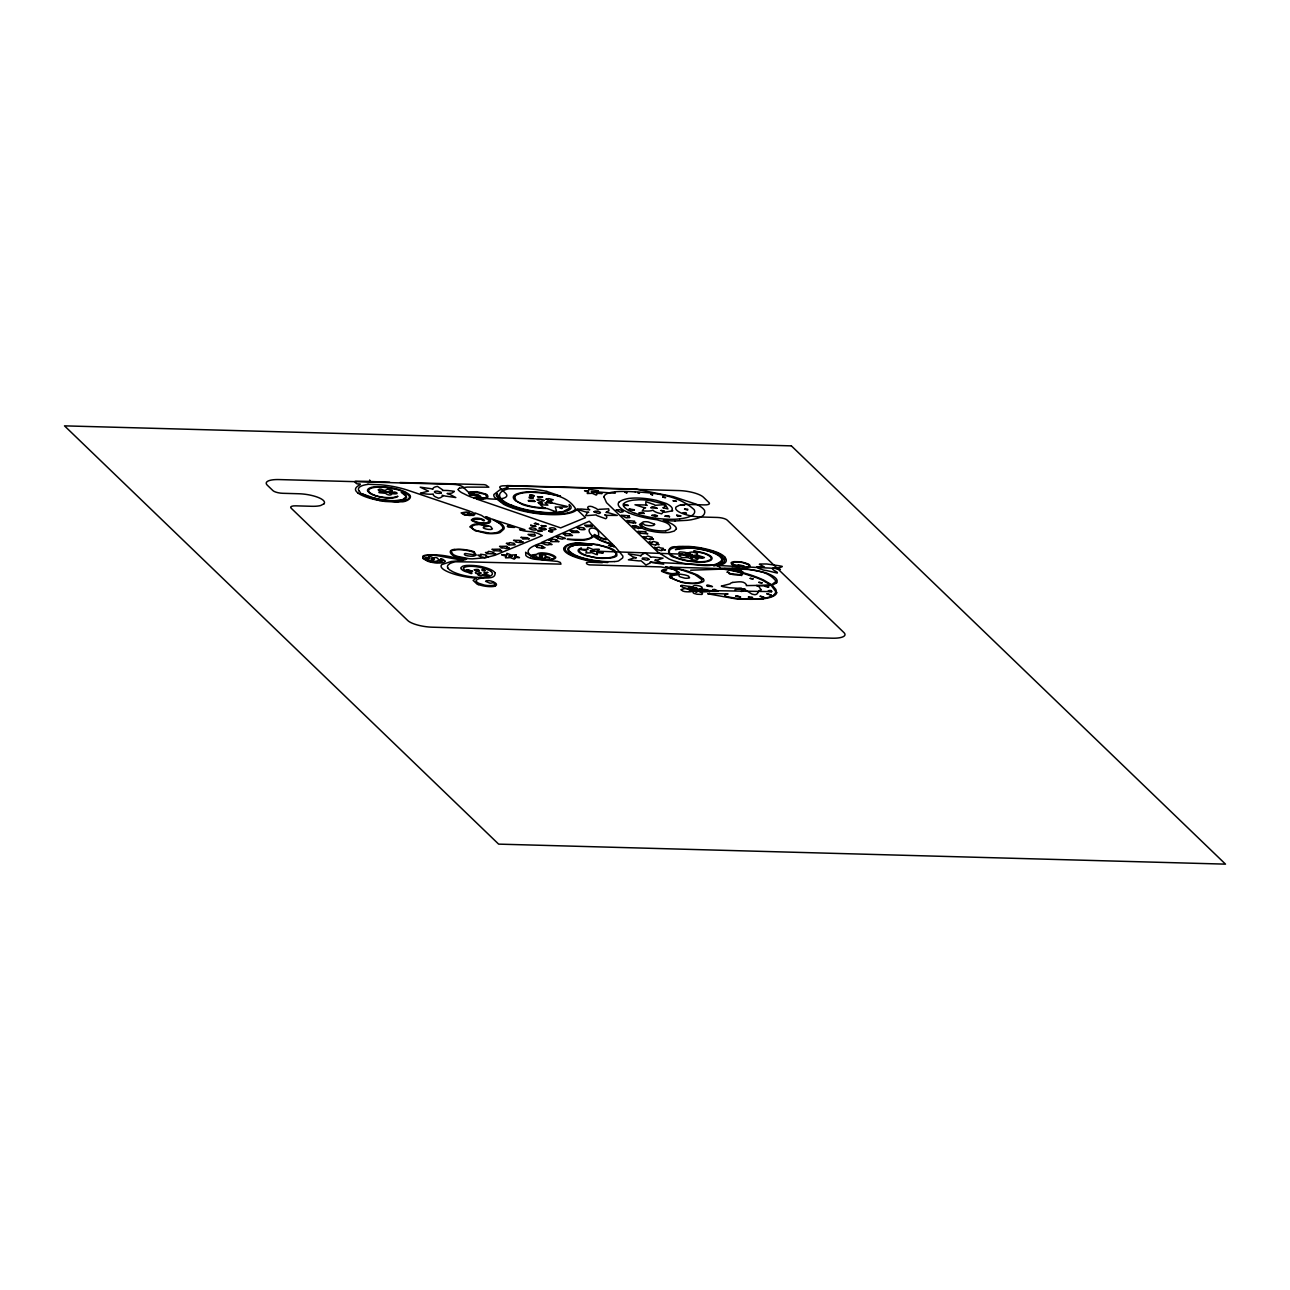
<?xml version="1.0" encoding="UTF-8"?>
<svg xmlns="http://www.w3.org/2000/svg" width="1290" height="1290" viewBox="0 0 1290 1290"><rect width="100%" height="100%" fill="white"/><g stroke="black" fill="none" stroke-linecap="round" stroke-linejoin="round"><path stroke-width="1.5" d="M603.93 496.908L606.526 502.649L658.077 552.313L668.946 558.957A31.186 8.966 8.1 0 0 674.315 560.973A26.687 7.675 8.1 0 0 689.005 564.198C699.277 564.665 713.902 568.761 721.819 560.295A29.219 8.401 8.1 0 0 713.58 552.959A25.736 7.401 8.1 0 0 688.844 547.96M468.738 572.502C473.398 575.711 473.269 570.97 466.641 571.115M676.331 528.932L674.267 531.061L669.51 532.383A20.995 6.031 8.1 0 1 655.53 531.98L649.305 530.819A15.996 4.596 8.1 0 1 643.146 528.739L639.453 524.514L643.275 521.886A7.821 2.241 8.1 0 1 645.597 521.708L645.968 521.708A4.483 1.29 8.1 0 1 648.386 521.982L654.74 524.304M514.597 496.827L515.935 500.472M724.867 596.238L725.061 594.706L728.076 593.948C721.594 593.948 714.773 593.287 707.726 593.771L737.493 599.157L763.229 598.931M776.564 592.578L775.854 589.449L772.162 585.209L776.725 582.822M718.014 591.03L714.725 589.401L712.709 589.595L714.096 590.885L718.014 591.03L700.051 591.062M476.139 555.006L474.14 551.814M771.662 591.626C772.549 589.046 763.406 591.465 771.662 591.626L693.665 590.336M722.19 562.053L713.725 565.665M732.639 562.956L732.526 563.069A5.918 1.693 8.1 0 0 733.155 564.359L733.349 564.52A2.822 0.806 8.1 0 0 734.123 564.907L739.122 565.923L738.138 565.262A3.16 0.903 8.1 0 1 738.235 564.73L744.153 566.004A5.515 1.58 8.1 0 1 743.314 566.31L733.317 565.278A11.417 3.273 8.1 0 1 731.607 564.198L731.107 562.779A7.337 2.112 8.1 0 1 732.091 562.15A7.692 2.209 8.1 0 1 734.316 561.65L738.751 561.731A11.417 3.273 8.1 0 1 744.894 562.827L748.152 563.988A7.853 2.257 8.1 0 1 749.7 565.101A9.788 2.806 8.1 0 1 750.022 565.955L744.862 568.455L765.551 572.712A29.219 8.401 8.1 0 1 776.467 582.757M710.967 559.521L706.968 561.118A22.849 6.563 8.1 0 1 698.309 561.779M567.729 510.63L569.051 509.969A29.767 8.546 8.1 0 0 571.067 508.034L571.035 506.776A20.366 5.853 8.1 0 0 569.196 504.535L569.325 508.276L563.472 511.453A31.67 9.095 8.1 0 1 560.441 512.001L549.395 512.694A36.781 10.578 8.1 0 1 511.05 504.874M476.22 578.194L473.107 580.387L477.203 584.209A11.094 3.193 8.1 0 0 478.638 584.757M459.466 488.2L467.125 487.088L488.846 487.185L486.007 485.104A3.483 1 8.1 0 0 484.121 484.653L400.029 482.492M595.109 492.167L593.416 492.748L591.304 491.49L615.217 493.231M495.231 586.079C499.569 583.983 492.038 580.952 489.91 580.806A3.209 0.919 8.1 0 0 488.378 580.645L486.814 580.758A5.225 1.5 8.1 0 0 485.588 581.322L489.716 583.096A3.048 0.871 8.1 0 0 490.99 583.144L493.006 582.693A7.224 2.08 8.1 0 0 493.425 582.354L495.166 584.16A7.675 2.209 8.1 0 1 494.86 584.596L493.78 585.128A9.723 2.79 8.1 0 1 490.7 585.579L488.346 585.563A7.546 2.161 8.1 0 1 485.846 585.305A7.675 2.209 8.1 0 1 484.201 585.031L478.864 583.322A12.303 3.531 8.1 0 1 476.881 582.016L476.639 581.758A8.321 2.386 8.1 0 1 475.962 580.919C479.187 574.824 495.86 581.919 495.118 572.663M397.675 496.344L392.724 497.634M551.991 559.07L552.829 558.828A10.191 2.935 8.1 0 0 554.2 557.78A6.853 1.967 8.1 0 0 553.62 556.522L549.75 554.845A14.513 4.176 8.1 0 0 546.815 554.055L538.865 553.845C539.994 556.587 548.089 553.152 545.17 556.393L549.991 557.715L544.461 557.586L545.073 558.989L540.526 557.474L535.931 557.731L536.93 556.296L531.932 554.91L537.027 554.329A9.385 2.693 8.1 0 1 538.285 553.346L540.462 552.91A6.885 1.983 8.1 0 1 543.493 552.926A8.111 2.338 8.1 0 1 548.702 553.716L549.185 553.829A12.078 3.467 8.1 0 1 554.668 556.216A11.836 3.402 8.1 0 1 555.764 557.216A13.755 3.951 8.1 0 1 551.685 559.602A12.803 3.676 8.1 0 1 546.105 559.908A10.723 3.08 8.1 0 1 538.752 558.957L534.85 557.893A17.705 5.096 8.1 0 1 531.609 556.635L525.643 552.249L525.836 555.442A12.803 3.676 8.1 0 0 530.609 558.247M506.406 488.023L508.099 487.652L506.551 485.878A3.08 0.887 8.1 0 1 507.051 485.572L636.679 489.039A15.915 4.579 8.1 0 0 640.646 490.039L673.332 496.634L696.423 504.261A38.764 11.142 8.1 0 1 704.582 510.485C706.323 517.29 696.036 518.564 691.392 519.725A60.098 17.27 8.1 0 1 686.941 520.322L675.041 520.95M594.432 551.443L590.111 550.959L692.44 554.506M520.757 492.78L522.885 492.377A29.67 8.53 8.1 0 1 546.654 493.231L555.442 494.989A22.72 6.531 8.1 0 1 558.135 495.747L560.505 496.166L546.896 491.474M454.612 549.33C444.453 550.491 454.483 558.199 459.869 557.603A18.753 5.386 8.1 0 0 466.916 558.844L464.739 559.925L450.565 556.78A67.886 19.511 8.1 0 0 445.679 555.877A27.429 7.885 8.1 0 0 428.135 554.845A14.642 4.209 8.1 0 0 422.878 556.087L422.765 558.344L427.7 561.215A10.481 3.015 8.1 0 0 430.134 561.94A10.739 3.08 8.1 0 0 444.905 561.456M732.768 582.419C737.106 582.177 743.54 580.29 746.329 584.58A14.045 4.031 8.1 0 1 746.249 585.596L756.246 585.45A7.014 2.016 8.1 0 1 758.778 586.45L761.003 589.595M681.168 547.863L675.428 549.588L688.828 547.944M614.298 546.605L610.976 545.783L614.056 546.605M615.33 491.796L612.766 492.119A27.654 7.95 8.1 0 0 606.332 494.038A29.831 8.562 8.1 0 0 603.978 496.908M679.83 518.886L676.992 519.128A34.669 9.965 8.1 0 1 667.349 519.193A33.25 9.562 8.1 0 1 635.099 513.243M578.001 542.961L598.189 544.59L597.173 544.977A19.076 5.482 8.1 0 0 591.933 544.058L580.323 543.348A33.879 9.739 8.1 0 0 576.84 543.461M477.042 524.546L477.687 524.514A6.321 1.822 8.1 0 1 479.719 524.611L487.749 526.304L483.766 526.933A5.37 1.548 8.1 0 0 483.347 527.417L483.282 527.658A3.322 0.951 8.1 0 0 483.847 528.239L485.185 528.771A5.628 1.613 8.1 0 0 488.507 529.416L490.603 529.481A3.515 1.016 8.1 0 0 491.796 529.222A5.031 1.451 8.1 0 0 492.409 528.836L490.7 526.578A15.899 4.563 8.1 0 0 486.056 525.207L481.928 524.433A11.304 3.241 8.1 0 0 474.897 524.111A22.639 6.498 8.1 0 0 470.108 526.933M690.634 570.212L739.88 568.503L731.736 568.487A7.692 2.209 8.1 0 0 739.863 568.487M367.827 484.234L380.744 484.83A33.798 9.707 8.1 0 1 393.192 486.507L394.95 486.846A39.538 11.368 8.1 0 1 407.882 490.265L468.076 510.598L472.946 512.436L474.01 514.371A9.562 2.741 8.1 0 1 473.075 514.952L469.963 515.419A5.047 1.451 8.1 0 1 468.125 515.307L466.125 514.984A3.741 1.08 8.1 0 1 464.142 514.42L462.788 513.372A7.982 2.29 8.1 0 1 462.804 512.694L469.157 512.694A5.966 1.709 8.1 0 0 466.4 512.066L461.127 512.888L463.513 514.5A3.644 1.048 8.1 0 0 464.529 514.807A5.031 1.451 8.1 0 0 465.996 515.178L473.414 515.452L474.865 514.5L474.801 512.856L481.363 515.323L488.555 520.015A16.077 4.628 8.1 0 1 489.103 521.531L485.895 523.143A9.272 2.661 8.1 0 1 483.379 523.143M699.664 562.198L688.376 561.166A26.719 7.675 8.1 0 1 675.025 557.538C665.93 556.087 666.656 545.589 676.25 546.766A24.962 7.176 8.1 0 1 679.25 546.428L688.602 546.428A34.169 9.82 8.1 0 1 695.004 546.976A34.217 9.836 8.1 0 1 717.595 552.539A28.912 8.304 8.1 0 1 723.11 555.522L724.867 557.022M389.661 482.202L370.198 481.509L369.633 480.025L369.762 481.428L355.847 481.17A3.999 1.145 8.1 0 0 354.766 481.686L356.105 483.299A14.4 4.144 8.1 0 0 357.185 483.895C367.328 483.702 349.235 486.443 357.911 492.925M743.185 568.326L720.223 568.261L719.772 567.084A5.579 1.613 8.1 0 0 718.03 566.197L717.143 565.907A34.153 9.82 8.1 0 0 724.609 557.022M650.321 562.085L650.757 562.118A11.046 3.177 8.1 0 0 653.014 562.746L663.705 564.182L657.207 560.795A9.272 2.661 8.1 0 0 654.836 560.183A9.369 2.693 8.1 0 0 657.158 560.118L663.044 558.183L653.046 557.038A7.24 2.08 8.1 0 0 650.418 557.345A12.4 3.564 8.1 0 0 650.305 556.554L645.081 552.975L640.759 555.297A10.336 2.967 8.1 0 0 640.969 556.071A8.546 2.451 8.1 0 0 638.856 555.409L628.294 553.829L632.713 556.732A10.659 3.064 8.1 0 0 636.405 557.812A8.724 2.499 8.1 0 0 634.132 557.877L628.391 559.828L638.953 560.908A9.304 2.677 8.1 0 0 641.001 560.731L645.951 565.004L650.531 562.843A9.03 2.596 8.1 0 0 650.321 562.085L773.194 568.277M670.542 573.599L663.673 571.486L664.624 570.003L666.817 569.729L665.318 569.567A4.128 1.193 8.1 0 0 663.157 569.664L661.657 570.535A10.917 3.128 8.1 0 0 661.657 571.341L666.849 573.405A7.917 2.274 8.1 0 0 669.171 573.905A12.158 3.499 8.1 0 0 679.008 572.421M635.212 491.877C655.32 492.828 678.734 495.505 694.149 509.631A40.329 11.594 8.1 0 1 679.637 518.79M543.364 512.678L535.624 511.824A38.281 10.997 8.1 0 1 512.952 506.341A40.99 11.787 8.1 0 1 499.649 498.746L497.134 493.441A30.105 8.643 8.1 0 0 496.328 495.844L501.375 501.826M623.28 504.148L628.391 505.47L623.167 505.341A37.652 10.82 8.1 0 0 628.569 510.388M387.403 487.62L397.675 489.716A26.171 7.514 8.1 0 1 404.238 492.054L409.059 495.65M534.399 507.035L545.493 508.179A15.367 4.418 8.1 0 1 542.832 507.131L540.333 504.713L547.895 505.164L544.977 502.89L549.427 502.665L546.541 501.762L548.605 501.101L551.943 502.084L550.072 502.939L554.845 503.471A6.982 2 8.1 0 0 556.538 504.084L566.278 506.228A7.579 2.177 8.1 0 1 567.358 506.599A10.207 2.935 8.1 0 1 565.681 507.002L555.232 506.986L556.474 510.808A8.708 2.499 8.1 0 1 555.651 511.372A4.644 1.338 8.1 0 1 554.329 511.179L547.057 508.47A20.592 5.918 8.1 0 1 541.881 508.325L535.06 507.55A26.719 7.675 8.1 0 1 525.836 505.615A19.366 5.563 8.1 0 1 522.514 504.535L515.178 500.439A32.347 9.288 8.1 0 1 514.049 499.182A26.268 7.546 8.1 0 1 520.966 492.861M693.875 551.088L703.501 553.249A17.705 5.096 8.1 0 1 710.806 559.489M506.019 548.524L509.34 547.928L506.454 547.057L507.067 546.234L499.553 546.396L501.616 547.137L501.391 548.024L504.148 547.96A4.983 1.435 8.1 0 0 506.019 548.524M375.39 498.488L361.329 493.57L369.053 497.037L380.679 499.843L391.854 500.939L401.4 500.262A23.043 6.627 8.1 0 0 406.608 497.392L405.399 494.489A16.899 4.854 8.1 0 0 401.19 492.167L405.56 495.876A13.48 3.87 8.1 0 1 406.028 496.892L402.851 499.504A27.703 7.966 8.1 0 1 400.948 500.052M712.193 551.136L699.873 548.089L683.039 546.686A17.802 5.112 8.1 0 0 680.959 546.815M513.468 508.341L508.953 506.68A49.455 14.206 8.1 0 1 503.697 504.325L494.554 497.295A31.766 9.127 8.1 0 1 493.909 494.473L499.601 490.055A69.628 20.011 8.1 0 1 506.438 488.039M584.612 555.313L595.98 557.796A17.528 5.031 8.1 0 0 602.124 558.393L609.59 558.167A23.688 6.805 8.1 0 0 616.83 555.78C617.958 547.895 604.123 546.896 598.366 544.67L599.576 545.476A22.962 6.595 8.1 0 1 615.733 554.668M475.849 530.545L489.958 533.238A18.995 5.466 8.1 0 0 498.279 532.044L502.213 529.384A27.187 7.804 8.1 0 0 502.116 526.062L500.181 523.998A36.072 10.368 8.1 0 0 496.102 521.402L492.893 519.467L501.213 523.853A42.28 12.158 8.1 0 1 502.358 524.885M645.371 528.078L641.307 525.191L642.904 523.482L644.726 524.917A2.822 0.806 8.1 0 0 645.71 525.207L646.113 525.288A6.724 1.935 8.1 0 0 654.465 524.272M748.877 564.81L743.024 562.698A6.853 1.967 8.1 0 0 740.492 562.295A7.804 2.241 8.1 0 0 732.817 562.988M628.601 510.388L629.488 510.888A32.266 9.272 8.1 0 0 634.841 513.291M650.337 542.687L648.935 541.977L652.385 542.461A3.37 0.968 8.1 0 1 652.24 542.139L653.304 541.413L658.045 542.687L656.691 543.461L659.077 544.654L655.9 544.267L655.852 545.251L651.176 543.912A6.611 1.903 8.1 0 0 650.337 542.687M670.3 577.775L682.055 582.403A17.415 4.999 8.1 0 0 702.776 581.613M672.912 578.533L673.751 579.065A16.189 4.644 8.1 0 0 686.506 582.822L687.344 582.935A12.835 3.693 8.1 0 0 693.004 583.241L694.052 583.193A18.318 5.257 8.1 0 0 699.228 582.322A15.48 4.45 8.1 0 0 701.792 579.565M489.926 519.676L487.926 517.967A27.348 7.853 8.1 0 0 485.782 516.693L490.135 518.241A3.338 0.968 8.1 0 1 490.555 518.677L524.933 529.738L519.58 529.642C527.787 532.835 532.367 529.771 542.316 535.64L494.925 555.281L485.604 557.619L488.378 556.667L485.846 556.135L486.282 555.039L480.622 554.249L481.186 555.248L477.784 555.071L480.59 556.845A3.306 0.951 8.1 0 0 481.863 556.957L485.201 557.748L472.463 558.86A17.028 4.886 8.1 0 1 468.867 558.683L457.902 556.474A12.852 3.693 8.1 0 1 453.113 554.458L451.129 551.507A10.481 3.015 8.1 0 1 452.064 550.604L456.047 549.75A15.287 4.402 8.1 0 1 463.642 549.911L470.528 551.185A10.304 2.967 8.1 0 1 473.333 552.217A5.644 1.629 8.1 0 1 474.14 552.749L474.14 554.781L465.238 553.491A5.079 1.467 8.1 0 0 464.416 554.281L464.448 554.394A6.934 2 8.1 0 0 464.981 555.023L465.351 555.297A6.885 1.983 8.1 0 0 475.688 555.135M703.356 578.968L697.68 575.066L688.602 571.47A34.024 9.772 8.1 0 0 685.393 570.486L676.073 568.261A54.277 15.593 8.1 0 0 669.929 567.132L720.368 568.584L732.317 570.68A54.035 15.528 8.1 0 1 742.653 573.212L741.266 574.098A12.819 3.676 8.1 0 0 739.605 574.663L728.947 573.486A7.95 2.29 8.1 0 0 739.364 574.824L741.718 575.534A4.289 1.226 8.1 0 1 741.411 575.034L743.298 573.421L757.037 577.904A74.997 21.559 8.1 0 1 762.342 580.178L770.549 584.87L756.537 585.515A23.301 6.692 8.1 0 0 771.081 585.273L775.596 591.32A36.217 10.401 8.1 0 1 774.29 594.48M470.157 526.949L474.897 530.561L486.685 533.447A19.721 5.66 8.1 0 0 492.796 533.673L496.295 533.431A16.109 4.628 8.1 0 0 500.181 532.447L503.938 529.061A28.767 8.272 8.1 0 0 502.439 524.901M678.895 572.405L674.976 569.551L665.479 566.939L671.993 567.939A56.115 16.125 8.1 0 1 682.12 570.067L694.649 574.453L701.712 579.549M441.728 560.876C436.955 558.844 436.826 563.44 432.279 560.312A12.481 3.58 8.1 0 1 427.619 560.521A19.479 5.595 8.1 0 1 428.957 559.054L425.007 557.812L429.651 557.925L428.78 556.683L430.167 556.361L433.182 557.844C439.568 556.216 436.149 560.924 442.857 560.441L440.664 558.635A6.692 1.919 8.1 0 1 443.228 559.505L444.986 560.908A9.965 2.87 8.1 0 1 445.098 561.489M359.265 491.006L360.458 492.764A4.354 1.258 8.1 0 1 360.055 493.248L360.442 493.28A3.548 1.016 8.1 0 0 360.49 493.635L372.745 498.569A34.782 9.998 8.1 0 0 379.953 500.23L395.724 501.633A17.447 5.015 8.1 0 0 398.852 501.439M473.349 520.596L473.172 520.16A5.966 1.709 8.1 0 1 473.688 519.483L480.993 519.225L483.379 520.709A3.096 0.887 8.1 0 0 484.492 520.628C484.25 518.854 473.72 516.339 471.318 519.951A7.982 2.29 8.1 0 0 473.22 521.289L475.978 522.256A10.997 3.16 8.1 0 0 482.815 523.401L486.572 523.418A7.917 2.274 8.1 0 0 488.829 522.918M592.062 535.689C581.967 525.401 601.124 525.578 598.383 535.979A8.401 2.419 8.1 0 0 598.947 536.559A7.192 2.064 8.1 0 0 599.737 537.221L606.187 539.623A9.498 2.725 8.1 0 1 601.801 538.623L594.577 534.479A8.288 2.386 8.1 0 0 593.964 535.495L599.915 539.833L611.831 544.299A30.654 8.804 8.1 0 1 602.091 541.123L600.898 540.623A35.814 10.288 8.1 0 1 593.851 536.366C586.644 542.251 575.759 539.946 567.149 539.301L582.774 539.559A26.542 7.627 8.1 0 0 585.773 539.204A20.834 5.982 8.1 0 0 592.126 535.705M724.577 559.199L719.965 554.555A24.704 7.095 8.1 0 0 712.241 551.136M776.79 592.61A39.861 11.449 8.1 0 1 763.003 598.818M754.215 599.221A34.814 9.998 8.1 0 1 724.996 596.157M774.661 594.561A41.167 11.836 8.1 0 1 753.86 598.979M703.308 578.968A16.302 4.692 8.1 0 1 703.211 581.693M670.203 577.775A11.094 3.193 8.1 0 1 671.477 575.001A13.271 3.822 8.1 0 1 674.993 574.308A12.739 3.66 8.1 0 1 675.879 574.26A7.853 2.257 8.1 0 1 680.507 574.211L684.732 574.905A11.094 3.193 8.1 0 1 688.473 576.05L689.569 577.726A3.322 0.951 8.1 0 1 688.941 578.033L686.893 578.275A4.08 1.177 8.1 0 1 684.587 578.113L680.556 576.985A9.901 2.838 8.1 0 1 679.153 576.308L678.975 574.743L673.461 575.211L671.139 576.63A5.821 1.677 8.1 0 0 671.51 577.243L671.784 577.469A13.319 3.822 8.1 0 0 672.912 578.533M676.186 570.825A7.982 2.29 8.1 0 1 670.51 573.534M676.347 570.825A10.691 3.08 8.1 0 0 672.138 569.051L660.915 566.907L589.562 564.875A4.821 1.387 8.1 0 1 588.014 564.472L587.627 564.294A7.53 2.161 8.1 0 1 586.531 563.504L586.515 562.472A3.854 1.113 8.1 0 1 587.998 562.134L602.333 562.714L585.225 560.021A29.557 8.498 8.1 0 1 576.082 557.425A29.477 8.466 8.1 0 1 563.778 548.25M564.101 548.282A31.331 8.998 8.1 0 1 577.759 542.816M565.504 548.653A28.122 8.079 8.1 0 1 576.678 543.364M577.501 557.232A29.122 8.369 8.1 0 1 565.052 548.605M577.581 557.216A31.67 9.095 8.1 0 0 607.735 562.424L594.722 560.908A33.895 9.739 8.1 0 1 583.902 558.618L579.71 557.361A27.413 7.869 8.1 0 1 572.792 554.506M573.018 554.474A25.816 7.417 8.1 0 1 572.244 545.589A21.495 6.176 8.1 0 1 591.949 545.267L578.194 544.848A16.206 4.66 8.1 0 0 573.421 545.573M570.406 552.168A24.542 7.047 8.1 0 1 573.599 545.622M570.615 552.168A27.251 7.837 8.1 0 0 590.772 559.828L593.835 560.376A31.653 9.095 8.1 0 0 614.443 561.553M614.491 561.569A13.448 3.87 8.1 0 0 618.587 560.94L622.602 557.973A38.136 10.965 8.1 0 0 622.828 556.006L615.153 546.702L608.493 545.38L614.072 545.67L589.24 521.257L541.542 542.429L549.863 542.848L549.314 543.719L552.088 544.509L549.572 544.541C545.235 546.492 542.768 541.494 538.865 543.8C534.624 545.557 523.53 549.298 530.174 554.926A17.883 5.144 8.1 0 0 535.995 557.861A10.175 2.919 8.1 0 0 540.155 558.893L542.348 559.231A12.787 3.676 8.1 0 0 551.975 559.07M530.69 558.215A12.723 3.66 8.1 0 0 534.334 559.199L557.425 561.392L560.344 562.456L560.989 564.133L473.237 562.005A5.757 1.661 8.1 0 1 471.979 561.972L455.58 561.779A33.508 9.627 8.1 0 0 450.194 563.456M447.727 567.793A26.719 7.675 8.1 0 1 449.629 563.843M447.807 567.81A20.995 6.031 8.1 0 0 449.887 570.035L452.951 571.809A27.138 7.804 8.1 0 0 460.514 574.614A24.8 7.127 8.1 0 0 475.026 577.227L479.832 577.469A17.141 4.918 8.1 0 0 484.218 577.372M490.748 571.212A19.189 5.515 8.1 0 1 483.96 577.227M490.668 571.212A13.996 4.031 8.1 0 0 489.523 570.503L485.556 568.842A18.028 5.176 8.1 0 0 478.284 567.036L476.075 566.681A12.561 3.612 8.1 0 0 463.658 568.035M466.577 571.131A12.497 3.596 8.1 0 1 463.465 568.003M468.722 572.518A10.449 2.999 8.1 0 1 461.546 569.164M461.449 569.164A11.497 3.306 8.1 0 1 460.965 567.568L462.578 566.326A16.093 4.628 8.1 0 1 465.835 565.536L466.625 565.455A20.914 6.015 8.1 0 1 479.122 566.133A19.802 5.692 8.1 0 1 494.941 572.663M495.344 586.128A11.513 3.306 8.1 0 1 478.913 584.693M476.187 578.13A30.637 8.804 8.1 0 1 445.356 570.567A22.543 6.482 8.1 0 1 441.164 565.52A20.285 5.837 8.1 0 1 441.938 564.536L451.178 561.505L463.062 560.36L434.907 555.232A18.431 5.305 8.1 0 0 430.102 555.184L424.878 555.958A11.255 3.241 8.1 0 0 423.41 556.909A12.465 3.58 8.1 0 0 433.521 562.247L434.295 562.295A14.787 4.241 8.1 0 0 437.52 562.311L441.551 561.569A4.966 1.419 8.1 0 0 441.728 560.876M454.902 549.476A15.754 4.531 8.1 0 1 474.285 551.781M489.813 519.66A15.819 4.547 8.1 0 1 489.007 522.966M483.218 523.014A8.111 2.322 8.1 0 1 473.075 520.596M358.975 490.974A27.928 8.03 8.1 0 1 368.134 484.363M409.14 495.65A24.317 6.982 8.1 0 1 398.707 501.359M387.403 487.685A18.512 5.321 8.1 0 0 370.214 488.636A17.754 5.096 8.1 0 0 374.681 495.263M392.499 497.505A15.48 4.45 8.1 0 1 374.487 495.312M397.755 496.36A12.997 3.741 8.1 0 1 392.579 497.892L389.596 498.037A18.108 5.208 8.1 0 1 383.985 497.763A17.512 5.031 8.1 0 1 367.811 490.797M367.489 490.748A21.753 6.256 8.1 0 1 372.02 487.201A19.543 5.612 8.1 0 1 379.647 486.733L381.792 486.798A23.897 6.869 8.1 0 1 404.915 491.764A33.54 9.643 8.1 0 1 407.64 493.377C415.219 497.472 405.641 502.423 401.029 501.778A33.701 9.691 8.1 0 1 396.256 502.02L385.468 501.504A21.382 6.144 8.1 0 1 379.873 500.665M379.921 500.584A30.186 8.675 8.1 0 1 357.733 492.925M458.272 489.652A10.675 3.064 8.1 0 1 459.466 488.2M458.224 489.652A24.736 7.111 8.1 0 0 462.046 492.861C466.77 494.925 475.752 500.859 479.638 496.295A3.451 1 8.1 0 0 478.848 495.683L475.381 494.747A9.788 2.822 8.1 0 0 473.124 494.425L470.318 495.586A4.047 1.161 8.1 0 1 469.995 495.118L471.285 494.07L476.155 494.409A4.66 1.338 8.1 0 1 477.3 494.651A6.321 1.822 8.1 0 1 480.17 496.086L480.412 496.328A7.885 2.274 8.1 0 1 480.444 497.263L480.251 497.472A6.531 1.87 8.1 0 1 478.638 498.037L473.688 498.117L474.51 498.279A8.82 2.532 8.1 0 0 478.445 498.746L483.653 498.456A13.803 3.967 8.1 0 0 486.717 497.214L485.604 494.634A6.74 1.935 8.1 0 0 484.072 493.989L475.768 492.361L468.851 493.812A11.465 3.29 8.1 0 1 469.979 491.829L476.961 491.684L485.943 494.102A8.369 2.403 8.1 0 1 487.233 494.844C490.829 499.746 479.59 499.375 476.784 499.117L560.666 527.884L585.45 517.629L576.985 509.55A40.845 11.739 8.1 0 1 562.956 514.259A42.973 12.352 8.1 0 1 529.368 512.388A38.732 11.126 8.1 0 1 513.517 508.325M675.025 520.934A41.667 11.981 8.1 0 1 663.512 520.402M663.382 520.434A27.574 7.917 8.1 0 1 676.428 528.948M665.995 530.787A16.351 4.692 8.1 0 1 645.693 527.997M665.656 530.609A22.865 6.563 8.1 0 0 670.703 527.933C670.123 522.289 661.689 521.547 657.271 519.822A5.305 1.532 8.1 0 0 655.836 519.612A39.49 11.352 8.1 0 1 628.166 512.582M628.472 512.533A33.814 9.723 8.1 0 1 619.087 502.004M619.232 502.036A38.748 11.142 8.1 0 1 628.81 498.44A28.703 8.256 8.1 0 1 656.529 500.391L666.124 503.439A25.929 7.45 8.1 0 1 671.784 507.534L672.025 507.986A22.269 6.402 8.1 0 1 671.655 510.437L672.751 510.759L665.43 512.162A9.336 2.677 8.1 0 1 663.044 512.162L661.673 513.839L658.045 512.92A12.594 3.628 8.1 0 1 654.127 511.211L652.917 510.179A12.287 3.531 8.1 0 1 647.854 511.082L644.774 511.001A9.949 2.854 8.1 0 1 642.307 510.743L644.242 508.131A9.223 2.644 8.1 0 1 645.645 507.744A8.337 2.403 8.1 0 1 643.291 507.422L634.97 504.777L644.71 504.971A9.869 2.838 8.1 0 1 647.177 505.39A7.643 2.193 8.1 0 1 645.855 504.616L645.838 501.649L653.998 504.551A10.352 2.967 8.1 0 1 655.062 505.341L663.802 504.68L665.172 506.164A14.513 4.176 8.1 0 1 662.802 507.76L667.946 508.937L665.592 504.971A28.59 8.224 8.1 0 0 661.835 503.487L650.225 500.617A18.479 5.305 8.1 0 0 647.661 500.278A21.64 6.224 8.1 0 0 638.744 499.762L633.084 500.165A31.702 9.111 8.1 0 0 623.36 504.164M615.233 491.732A46.972 13.497 8.1 0 1 635.244 491.941M681.185 547.879A26.01 7.482 8.1 0 1 710.484 551.54M710.758 551.443A28.638 8.224 8.1 0 1 721.739 561.956M724.399 559.183A31.573 9.078 8.1 0 1 713.773 565.697M669.188 550.604A25.59 7.353 8.1 0 1 681.039 546.863M676.799 557.699A22.623 6.498 8.1 0 1 669.607 550.669M698.132 561.634A21.011 6.031 8.1 0 1 676.718 557.715M693.875 551.088A16.625 4.773 8.1 0 1 712.064 558.215A21.398 6.144 8.1 0 1 699.777 562.279M748.99 564.827A18.899 5.434 8.1 0 1 743.088 568.293M732.784 582.435A10.32 2.967 8.1 0 0 730.237 583.806L721.32 586.112A6.805 1.951 8.1 0 0 722.884 586.66L729.173 587.724A15.287 4.386 8.1 0 0 731.043 587.837L741.798 588.466A12.207 3.499 8.1 0 0 734.961 589.853L737.009 589.175A10.836 3.112 8.1 0 1 738.461 588.885L745.233 589.24L742.056 589.32A3.096 0.887 8.1 0 1 742.701 589.82L741.202 591.465A5.192 1.5 8.1 0 0 742.266 591.272L743.491 589.53L744.862 589.611L751.828 594.013A7.353 2.112 8.1 0 0 754.924 594.722C758.81 594.674 757.375 590.046 760.89 590.078A4.87 1.403 8.1 0 0 761.003 589.595M584.854 555.248A16.189 4.66 8.1 0 1 581.5 548.089L579.549 549.25L588.047 549.492A6.24 1.79 8.1 0 1 587.337 548.895L587.708 547.331L592.126 549.121A7.434 2.129 8.1 0 1 592.771 549.572L594.932 549.298A12.384 3.564 8.1 0 1 599.302 549.298L597.367 551.136L603.285 552.91A6.063 1.742 8.1 0 1 601.414 553.023L596.625 552.572L597.447 554.668A5.063 1.451 8.1 0 1 595.996 554.394L591.465 552.523A8.401 2.419 8.1 0 1 589.74 552.878L585.854 552.959C588.772 550.104 582.967 550.169 579.726 549.266A13.98 4.015 8.1 0 0 579.049 550.362L580.178 552.281A18.495 5.321 8.1 0 0 587.321 555.732L592.981 557.135A13.851 3.983 8.1 0 0 598.157 557.796M615.943 554.7A21.059 6.047 8.1 0 1 598.125 557.764M702.357 558.102A5.628 1.613 8.1 0 0 704.404 557.49L697.922 555.377L694.343 555.974L701.728 557.199L692.633 556.425A6.74 1.935 8.1 0 0 702.179 558.022M476.042 530.513A14.045 4.031 8.1 0 1 477.155 524.595M605.042 514.92A15.125 4.354 8.1 0 1 605.703 518.741L597.222 515.71A10.449 2.999 8.1 0 1 596.222 514.887L585.644 515.726L587.305 512.711A12.126 3.483 8.1 0 1 588.756 512.259A7.804 2.241 8.1 0 1 585.402 511.856L577.114 509.26A19.157 5.499 8.1 0 1 581.451 509.018L589.804 509.776A8.159 2.338 8.1 0 1 588.466 509.002C585.466 505.519 591.804 505.89 593.755 507.373A13.432 3.854 8.1 0 1 596.174 508.437L598.044 509.792A10.336 2.967 8.1 0 1 599.366 509.324L608.622 508.841L608.944 510.663L605.961 512.436A7.837 2.257 8.1 0 1 608.428 512.727L617.265 515.436L607.445 515.355A10.207 2.935 8.1 0 1 604.929 514.92M555.587 514.113A36.91 10.61 8.1 0 0 575.663 508.857C566.358 494.167 547.412 493.264 531.786 492.264A18.06 5.192 8.1 0 0 528.416 492.393M555.684 514.194A44.312 12.739 8.1 0 1 534.818 512.791A44.344 12.739 8.1 0 1 501.633 501.826M567.681 510.614A35.475 10.191 8.1 0 1 543.348 512.646M510.727 504.922A36.975 10.626 8.1 0 1 502.665 500.262A42.715 12.271 8.1 0 1 502.987 490.797A37.62 10.804 8.1 0 1 508.712 488.781L527.078 488.781A36.184 10.401 8.1 0 1 546.96 491.409M534.431 506.97A24.01 6.902 8.1 0 1 515.807 500.472M514.742 496.844A29.219 8.401 8.1 0 1 528.4 492.377M401.158 500.133A23.51 6.756 8.1 0 1 375.567 498.375M669.51 516.758L664.785 516.193L667.188 515.887A8.385 2.403 8.1 0 1 668.946 515.887L669.51 516.758M683.216 512.791C685.893 515.339 688.941 511.953 683.313 512.694M555.732 529.368L553.604 529.916A4.483 1.29 8.1 0 1 551.024 529.561C545.251 527.787 555.426 526.739 555.732 529.368M527.4 537.769L529.335 538.898L522.563 538.978L523.063 537.995L520.837 537.366L527.433 537.672M638.921 527.997L638.856 528.271A3.435 0.984 8.1 0 1 638.389 528.561L636.228 527.691C633.567 528.819 634.906 525.885 632.165 525.933L635.776 526.352L635.019 525.465L641.743 528.142L638.921 527.997M648.983 559.457L647.112 560.166A4.128 1.193 8.1 0 1 645.887 560.021L642.114 559.005L642.549 558.038A44.682 12.835 8.1 0 1 646.871 558.07L648.418 558.78A4.66 1.338 8.1 0 1 648.983 559.457M558.167 538.269L562.214 539.172A5.015 1.435 8.1 0 0 563.166 538.639L565.471 538.494L559.425 536.221A26.203 7.53 8.1 0 0 558.054 536.995L555.942 536.946L557.022 537.269A2.822 0.806 8.1 0 1 557.699 537.591L558.167 538.269M690.344 588.692L688.15 588.047L690.344 588.756M543.961 500.536L541.574 501.326A4.064 1.161 8.1 0 1 539.688 501.133L536.882 499.778L538.043 499.166A4.305 1.242 8.1 0 1 540.671 499.246L543.961 500.536M633.197 522.789L635.97 522.853L633.664 521.918L634.68 521.225A4.322 1.242 8.1 0 1 632.664 520.999L626.94 520.515L628.794 521.289L628.359 522.273L633.132 522.95M644.242 513.452L638.824 513.001L641.275 512.388A2.806 0.806 8.1 0 1 642.42 512.469L644.242 513.452M690.924 557.57L692.891 557.78L691.005 557.49M454.306 491.442L452.209 492.957A13.577 3.902 8.1 0 1 449.194 493.425L447.082 493.506A11.433 3.29 8.1 0 1 449.372 494.151L455.822 497.553L445.356 496.07A16.061 4.612 8.1 0 1 442.083 495.247L442.873 496.15L440.664 497.585A15.174 4.354 8.1 0 1 438.455 498.198L435.133 496.698A14.496 4.16 8.1 0 1 433.343 495.038L433.214 494.022A9.998 2.87 8.1 0 1 430.005 494.247L427.538 494.135A14.109 4.047 8.1 0 1 423.636 493.667L420.476 493.167L428.49 491.135L420.201 487.168L430.796 488.652A8.772 2.516 8.1 0 1 432.908 489.313A15.448 4.434 8.1 0 1 437.487 486.394L442.583 489.813A9.062 2.612 8.1 0 1 442.502 490.555A15.238 4.386 8.1 0 1 448.162 490.555L452.016 491.006A11.094 3.193 8.1 0 1 454.306 491.442M478.171 574.856L480.041 575.759A2.806 0.806 8.1 0 0 481.041 575.824L482.444 575.388L478.171 574.856M565.762 533.447L563.085 534.076L565.504 534.769L565.068 535.689L572.518 535.495L569.89 534.705L570.535 533.899L565.762 533.544M622.183 510.469L622.457 511.179A3.386 0.968 8.1 0 0 623.247 511.63L620.442 512.34L617.459 510.792A2.919 0.839 8.1 0 0 616.781 510.308L615.991 510.018L618.281 509.889A3.241 0.935 8.1 0 0 618.958 509.598L622.183 510.469M748.394 597.125L751.344 598.254L752.634 597.48A3.983 1.145 8.1 0 0 751.731 597.093L748.474 597.044M494.344 550.637L499.988 551.024A4.467 1.29 8.1 0 1 501.746 550.83L499.923 550.088L500.181 549.153L491.909 549.33L494.344 550.637M686.635 554.394L688.699 555.426L687.635 553.797C682.958 553.346 690.408 553.539 686.312 552.717A7.385 2.129 8.1 0 0 684.184 552.233L680.427 551.926A3.402 0.984 8.1 0 0 679.298 552.136L678.83 552.846A4.047 1.161 8.1 0 0 679.507 553.491L686.409 555.506L685.119 554.378L686.635 554.394M598.092 490.7L597.302 492.119L602.124 493.538L596.286 493.361L596.851 494.522A6.498 1.87 8.1 0 1 596.174 495.07L592.271 493.312L587.224 493.522A27.767 7.982 8.1 0 1 588.692 491.99L588.272 491.941A3.789 1.097 8.1 0 1 587.111 491.748C579.71 489.362 590.272 492.2 588.708 489.603A3.902 1.129 8.1 0 1 589.127 489.249L598.092 490.7M536.237 529.497L536.237 529.577A2.903 0.839 8.1 0 1 535.882 529.884L535.689 529.948A3.096 0.887 8.1 0 1 534.866 530.045L533.367 529.98A4.338 1.242 8.1 0 1 531.803 529.722L529.4 528.561A2.886 0.839 8.1 0 1 529.593 528.142L530.916 527.868A4.096 1.177 8.1 0 1 532.335 527.884L533.85 528.094A2.935 0.839 8.1 0 1 535.205 528.481L536.237 529.497M662.657 497.134L665.624 497.634L662.738 497.069M681.185 504.987L684.345 505.309L681.249 504.89M680.765 585.934L683.523 587.756L690.037 589.143L695.504 588.546L695.504 589.643L696.793 589.562L701.953 588.272A7.305 2.096 8.1 0 0 702.066 587.595A3.934 1.129 8.1 0 0 701.808 587.031L700.841 586.466A4.966 1.435 8.1 0 0 698.793 585.837L697.616 585.628A3.983 1.145 8.1 0 0 695.294 585.515A3.225 0.919 8.1 0 0 694.343 585.547C689.586 587.047 698.519 590.03 691.456 587.321A16.673 4.789 8.1 0 0 693.182 589.046L688.876 586.644L691.972 586.837L681.765 585.337A4.547 1.306 8.1 0 0 680.83 585.805L680.765 585.934M660.98 510.518L664.221 511.017L661.012 510.469M684.571 509.066L687.489 510.163A7.998 2.306 8.1 0 0 687.667 509.163L684.571 509.066M634.374 509.76L634.293 510.243A3.306 0.951 8.1 0 1 632.809 510.227L632.293 510.179A3.676 1.064 8.1 0 1 630.794 509.889L629.149 508.905L634.374 509.76M776.096 581.29L771.694 584.773L763.728 580.129A65.871 18.931 8.1 0 0 743.298 572.76A8.82 2.532 8.1 0 0 743.008 572.115L740.234 570.374A13.948 4.015 8.1 0 0 737.493 569.39C750.345 568.874 768.05 570.277 776.096 581.29M487.749 572.438L486.524 573.179A2.806 0.806 8.1 0 1 485.088 572.857L484.718 572.712A3.08 0.887 8.1 0 1 483.944 572.276L487.749 572.438M546.089 499.166L549.492 500.778L553.329 499.827L548.927 498.601L546.089 499.166M645.387 538.188L650.628 539.736L649.789 538.817L653.466 539.123L651.273 538.14L652.208 537.333L647.693 536.124A9.562 2.741 8.1 0 0 646.387 536.962L643.226 536.656L645.387 538.188M663.173 548.476L663.286 548.976A4.031 1.161 8.1 0 0 664.011 549.508L665.43 550.04L661.673 549.717L661.722 550.701L655.884 549.379L656.836 548.492L654.401 547.283C657.126 549.185 658.255 545.67 660.19 547.863L663.221 548.347M537.124 547.395L540.413 547.895A3.838 1.097 8.1 0 0 541.816 548.25L542.897 548.411L541.8 547.428L545.041 547.686L542.284 546.847C545.025 544.944 532.625 545.251 535.979 546.186A5.724 1.645 8.1 0 1 537.075 547.121L537.124 547.395M538.269 502.616L539.22 503.745L542.703 503.326A3.338 0.968 8.1 0 0 542.203 502.955L538.269 502.616M534.382 534.318C537.591 536.253 532.399 536.608 529.9 535.495A4.176 1.193 8.1 0 0 529.239 534.963L527.997 534.431L534.382 534.318M688.022 553.523L688.344 554.313A4.741 1.355 8.1 0 0 689.537 554.99L690.731 555.393L689.537 553.732L692.504 555.748L696.826 554.829A9.223 2.644 8.1 0 0 697.277 553.41L695.471 552.797A8.982 2.58 8.1 0 0 691.956 552.007L690.069 552.313A10.836 3.112 8.1 0 0 688.667 552.829L688.022 553.523M657.094 508.325L650.708 507.776L652.111 506.76A4.531 1.306 8.1 0 1 654.336 506.986L657.094 508.325M692.085 556.845C685.732 554.748 691.214 558.038 684.99 555.377A5.063 1.451 8.1 0 1 682.894 554.91A5.257 1.516 8.1 0 0 681.829 554.958L678.766 555.845L681.733 557.506A5.612 1.613 8.1 0 0 683.41 557.683C688.231 557.264 688.36 557.441 691.94 559.521A12.964 3.725 8.1 0 0 693.552 559.973L695.181 560.102A5.418 1.548 8.1 0 0 697.745 558.715L692.085 556.845M676.75 515.21L677.524 516.306A19.785 5.692 8.1 0 0 681.088 515.952L676.815 515.129M487.701 553.62L495.812 553.974L492.683 553.071L493.731 552.281L488.507 551.33A27.332 7.853 8.1 0 0 487.83 552.442L485.475 552.523L487.701 553.62M515.968 541.171L515.807 542.09L520.676 542.639L519.822 541.768L523.208 541.929L520.128 541.139L520.966 540.51A4.467 1.29 8.1 0 1 518.967 540.365L513.533 540.317L515.968 541.171M541.929 531.19L538.93 531.512A3.015 0.871 8.1 0 1 537.978 531.206L537.462 530.367L539.301 530.255A3.435 0.984 8.1 0 1 540.703 530.496L541.929 531.19M645.726 531.722L645.516 532.786L647.79 533.834L639.405 533.173L640.114 532.335L637.905 531.367L645.726 531.722M706.888 585.45L706.872 585.563A3.951 1.129 8.1 0 0 707.42 586.24L712.483 586.628L708.726 585.209A6.531 1.87 8.1 0 0 707.178 585.128L706.888 585.45M533.093 497.843L533.076 497.956A2.838 0.806 8.1 0 1 532.351 498.311C526.82 499.02 528.997 494.715 533.093 497.843M590.836 525.224L592.4 526.417L586.418 526.675L584.628 525.224L590.836 525.224M530.819 525.191L530.851 525.53A2.822 0.806 8.1 0 0 531.206 525.836L536.059 526.368L530.819 525.191M579.258 528.787C579.452 530.416 588.643 529.642 583.741 528.771L584.193 528.013L579.855 527.32L577.13 527.933L579.258 528.787M709.79 591.659L701.76 591.917A6.466 1.854 8.1 0 1 699.503 591.4L695.375 590.256L704.679 590.965L697.438 589.869L703.082 589.256A3.435 0.984 8.1 0 1 704.517 589.385L707.13 589.933A4.708 1.355 8.1 0 1 709.258 590.852L709.79 591.659M480.944 573.034C472.946 575.824 474.172 568.729 480.944 573.034M512.243 556.458L508.969 556.006L512.243 556.458M593.997 511.84L598.27 513.436A2.919 0.839 8.1 0 0 599.431 513.42C603.398 512.34 595.125 510.098 594.077 511.695M489.039 575.356L488.894 575.598A3.451 0.984 8.1 0 1 487.62 575.969L482.928 574.856L483.798 574.115A3.548 1.016 8.1 0 1 485.088 574.131L489.039 575.356M534.899 501.471L529.077 501.278A3.822 1.097 8.1 0 1 528.207 500.52L533.721 500.391A5.257 1.516 8.1 0 1 534.608 500.955L534.899 501.471M516.29 554.781L514.871 556.232A9.546 2.741 8.1 0 1 519.483 557.635L514.081 557.425L515.113 558.376L514.259 559.134L510.195 557.586A16.061 4.612 8.1 0 1 505.551 557.828A11.03 3.177 8.1 0 1 506.519 556.296A20.93 6.015 8.1 0 1 501.633 554.797L507.147 554.942A14.045 4.031 8.1 0 1 506.954 553.313L511.324 555.039L516.29 554.781M551.153 540.687L550.782 541.671L559.07 541.606L556.054 540.671L557.07 539.849L551.217 538.978L551.926 540.042L548.605 539.865L551.153 540.687M507.47 526.078L507.422 526.385A2.886 0.822 8.1 0 0 508.582 527.126L514.549 527.449L510.776 525.691A2.854 0.822 8.1 0 0 508.776 525.611L508.066 525.74A3.854 1.113 8.1 0 0 507.47 526.078M484.879 570.454C480.493 571.825 481.106 567.487 484.879 570.454M542.542 497.053L537.543 496.682L542.542 497.053M392.257 490.781L385.371 492.2L386.484 492.216A3.144 0.903 8.1 0 1 387.951 492.425C395.724 493.586 389.564 497.085 385.533 493.312L379.163 492.683A4.918 1.419 8.1 0 1 378.938 492.006L384.872 492.038L378.921 490.297A4.918 1.419 8.1 0 1 378.131 489.813C381.308 487.088 383.936 492.457 386.742 489.49A9.095 2.612 8.1 0 1 387.935 489.168L392.079 490.297A4.531 1.306 8.1 0 1 392.257 490.781M391.015 493.006C391.87 494.135 398.578 494.231 396.917 492.877A4.499 1.29 8.1 0 0 394.675 492.022L389.37 492.57L394.014 492.893L391.015 493.006M433.762 559.521L433.634 559.796A7.837 2.257 8.1 0 1 431.07 558.78L433.956 558.667A31.282 8.982 8.1 0 1 433.762 559.521M529.626 495.263L534.35 496.118L533.189 495.231A3.193 0.919 8.1 0 0 531.738 494.796L529.626 495.263M698.954 591.239L702.324 593.11A9.127 2.628 8.1 0 1 701.857 594.432L697.1 594.255A6.224 1.79 8.1 0 1 695.874 593.916C689.94 593.158 694.504 589.078 698.164 591.417L698.954 591.239M681.217 589.836L682.797 591.046A6.144 1.758 8.1 0 0 684.587 591.546L684.942 591.626A9.385 2.693 8.1 0 0 693.278 590.981L689.231 590.723L691.392 590.32A6.805 1.951 8.1 0 0 692.424 589.578L684.748 588.546L681.426 589.482A4.918 1.419 8.1 0 0 681.217 589.836M548.702 530.948C552.313 534.318 555.635 529.787 548.702 530.948M774.29 568.132C793.157 572.744 760.842 563.214 777.241 572.244A11.191 3.209 8.1 0 1 777.257 573.066L766.663 570.567A6.934 2 8.1 0 1 763.309 570.019L759.213 568.6A13.48 3.87 8.1 0 1 757.359 567.503L756.762 566.971A7.305 2.096 8.1 0 1 757.94 566.794L764.422 566.955L759.326 564.31A4.192 1.209 8.1 0 1 760.181 564.02L766.147 563.988A2.87 0.822 8.1 0 1 767.147 564.036L776.838 565.455A17.399 4.999 8.1 0 1 782.272 566.391A8.046 2.322 8.1 0 1 781.853 566.874L779.16 567.681A14.367 4.128 8.1 0 1 776.741 567.906L774.29 568.132M514.097 543.38L515.145 544.783A3.467 1 8.1 0 0 514.113 544.864L508.744 544.944L508.163 544.348L509.356 544.38L506.309 543.38L508.792 543.138A8.353 2.403 8.1 0 1 509.937 542.622L514.097 543.38M541.236 525.578L544.719 526.723L546.299 526.014L541.236 525.578M673.219 500.826L676.412 501.342L673.219 500.826M735.8 596.125L740.686 597.077L737.187 595.803A2.967 0.855 8.1 0 0 736.187 595.932L735.8 596.125M758.859 582.354L762.019 582.887L758.859 582.354M542.413 556.232L541.848 556.99L539.252 555.958L542.413 556.232M750.2 578.388L753.021 578.904L750.2 578.388M545.928 529.351L544.928 529.803A4.499 1.29 8.1 0 1 543.396 529.916L538.914 528.191L541.123 527.529L545.783 528.948A2.935 0.839 8.1 0 1 545.928 529.351M768.614 587.047L765.099 586.337L765.97 586.353A3.741 1.08 8.1 0 1 767.002 586.45L768.614 587.047M572.567 531.803L571.889 532.544L579.129 532.464L576.598 531.609L577.581 531.141L572.486 530.771A5.273 1.516 8.1 0 1 571.196 531.012L570.051 531.061L572.567 531.803M323.983 503.81L320.646 505.519A18.915 5.434 8.1 0 1 311.793 506.293L295.797 505.841A7.772 2.241 8.1 0 0 291.089 508.115L407.785 620.554A19.431 5.579 8.1 0 0 432.344 627.198L832.115 638.195A19.431 5.579 8.1 0 0 843.902 632.551L727.205 520.112A7.772 2.241 8.1 0 0 717.385 517.451L701.389 517.016A19.431 5.579 8.1 0 1 676.831 510.356A20.801 5.982 8.1 0 1 676.154 506.938L679.507 505.228A18.915 5.434 8.1 0 1 688.36 504.454L704.356 504.906A7.772 2.241 8.1 0 0 709.065 502.649L703.453 497.231A19.431 5.579 8.1 0 0 678.895 490.571L504.809 485.782A7.772 2.241 8.1 0 0 500.101 488.039L505.712 493.457A19.431 5.579 8.1 0 1 493.925 499.117A20.801 5.982 8.1 0 1 482.541 497.827L475.22 495.892A18.915 5.434 8.1 0 1 468.641 492.441L463.029 487.023A7.772 2.241 8.1 0 0 453.209 484.363L279.124 479.574A19.431 5.579 8.1 0 0 267.336 485.234L272.948 490.635A7.772 2.241 8.1 0 0 282.768 493.296L298.764 493.748A19.431 5.579 8.1 0 1 323.322 500.391A20.801 5.982 8.1 0 1 324 503.81M629.036 515.807L627.924 516.532L629.891 517.5L626.182 517.838L621.119 515.226L629.036 515.807M760.197 596.254L764.019 597.431A5.257 1.516 8.1 0 0 763.245 596.818L760.197 596.254M651.918 515.387L655.61 516.564L657.513 515.919L654.901 514.807L651.918 515.387M441.035 493.038L440.793 493.151A3.902 1.113 8.1 0 1 439.148 493.377A3.709 1.064 8.1 0 1 436.23 493.022A3.709 1.064 8.1 0 1 434.537 492.135L434.456 491.974A3.822 1.097 8.1 0 1 437.616 491.184L440.825 492.103A3.531 1.016 8.1 0 1 441.051 493.038M474.559 569.729L474.188 569.841A5.079 1.451 8.1 0 0 476.671 570.454L479.316 570.68L478.3 569.535A4.209 1.209 8.1 0 0 476.413 569.454L474.559 569.729M535.737 523.24L534.237 523.579L538.881 524.53L535.737 523.24M469.334 513.178L467.931 513.452L472.188 514.21L469.334 513.178M467.609 569.712L466.222 569.906L472.608 571.293L467.609 569.712M697.035 588.353L694.923 587.788L697.035 588.353M637.744 492.587L639.437 493.231L637.744 492.587M625.102 492.2L626.827 492.844L625.102 492.2M729.414 572.712L727.189 572.131L729.414 572.712M650.87 494.215L652.579 494.86L650.87 494.215M696.761 591.981L694.955 591.433L696.761 591.981M560.07 507.889L561.876 508.47L560.07 507.889M735.155 569.261L724.141 568.6L742.846 572.599A8.788 2.532 8.1 0 0 741.444 571.422L735.155 569.261M767.002 593.835L771.146 595.093L767.002 593.835M791.367 445.872L64.5 425.861L498.633 844.128L1225.5 864.139L791.367 445.872"/></g></svg>
